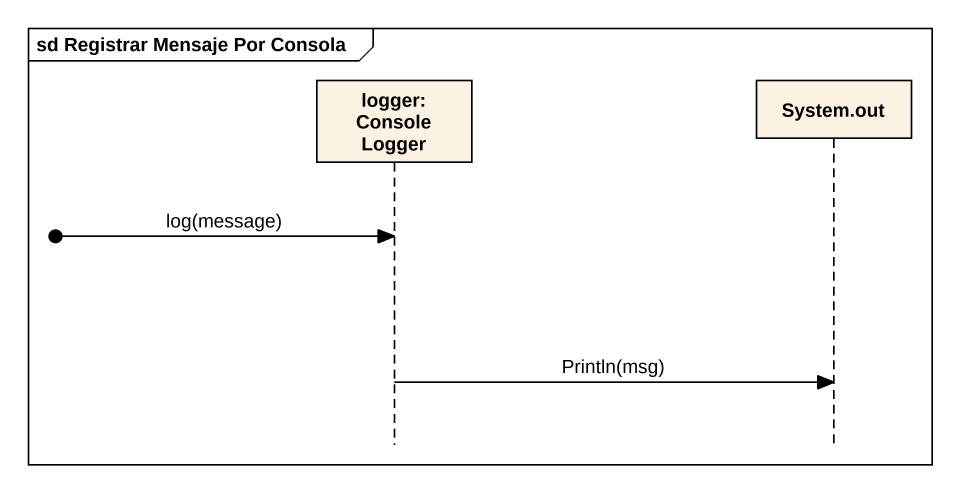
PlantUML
@startuml
mainframe sd Registrar Mensaje Por Consola
hide footbox
participant "logger:ConsoleLogger" as logger_ConsoleLogger
participant "System.out" as System_out

[o-> logger_ConsoleLogger : log(message)
logger_ConsoleLogger -> System_out : Println(msg)
@enduml
